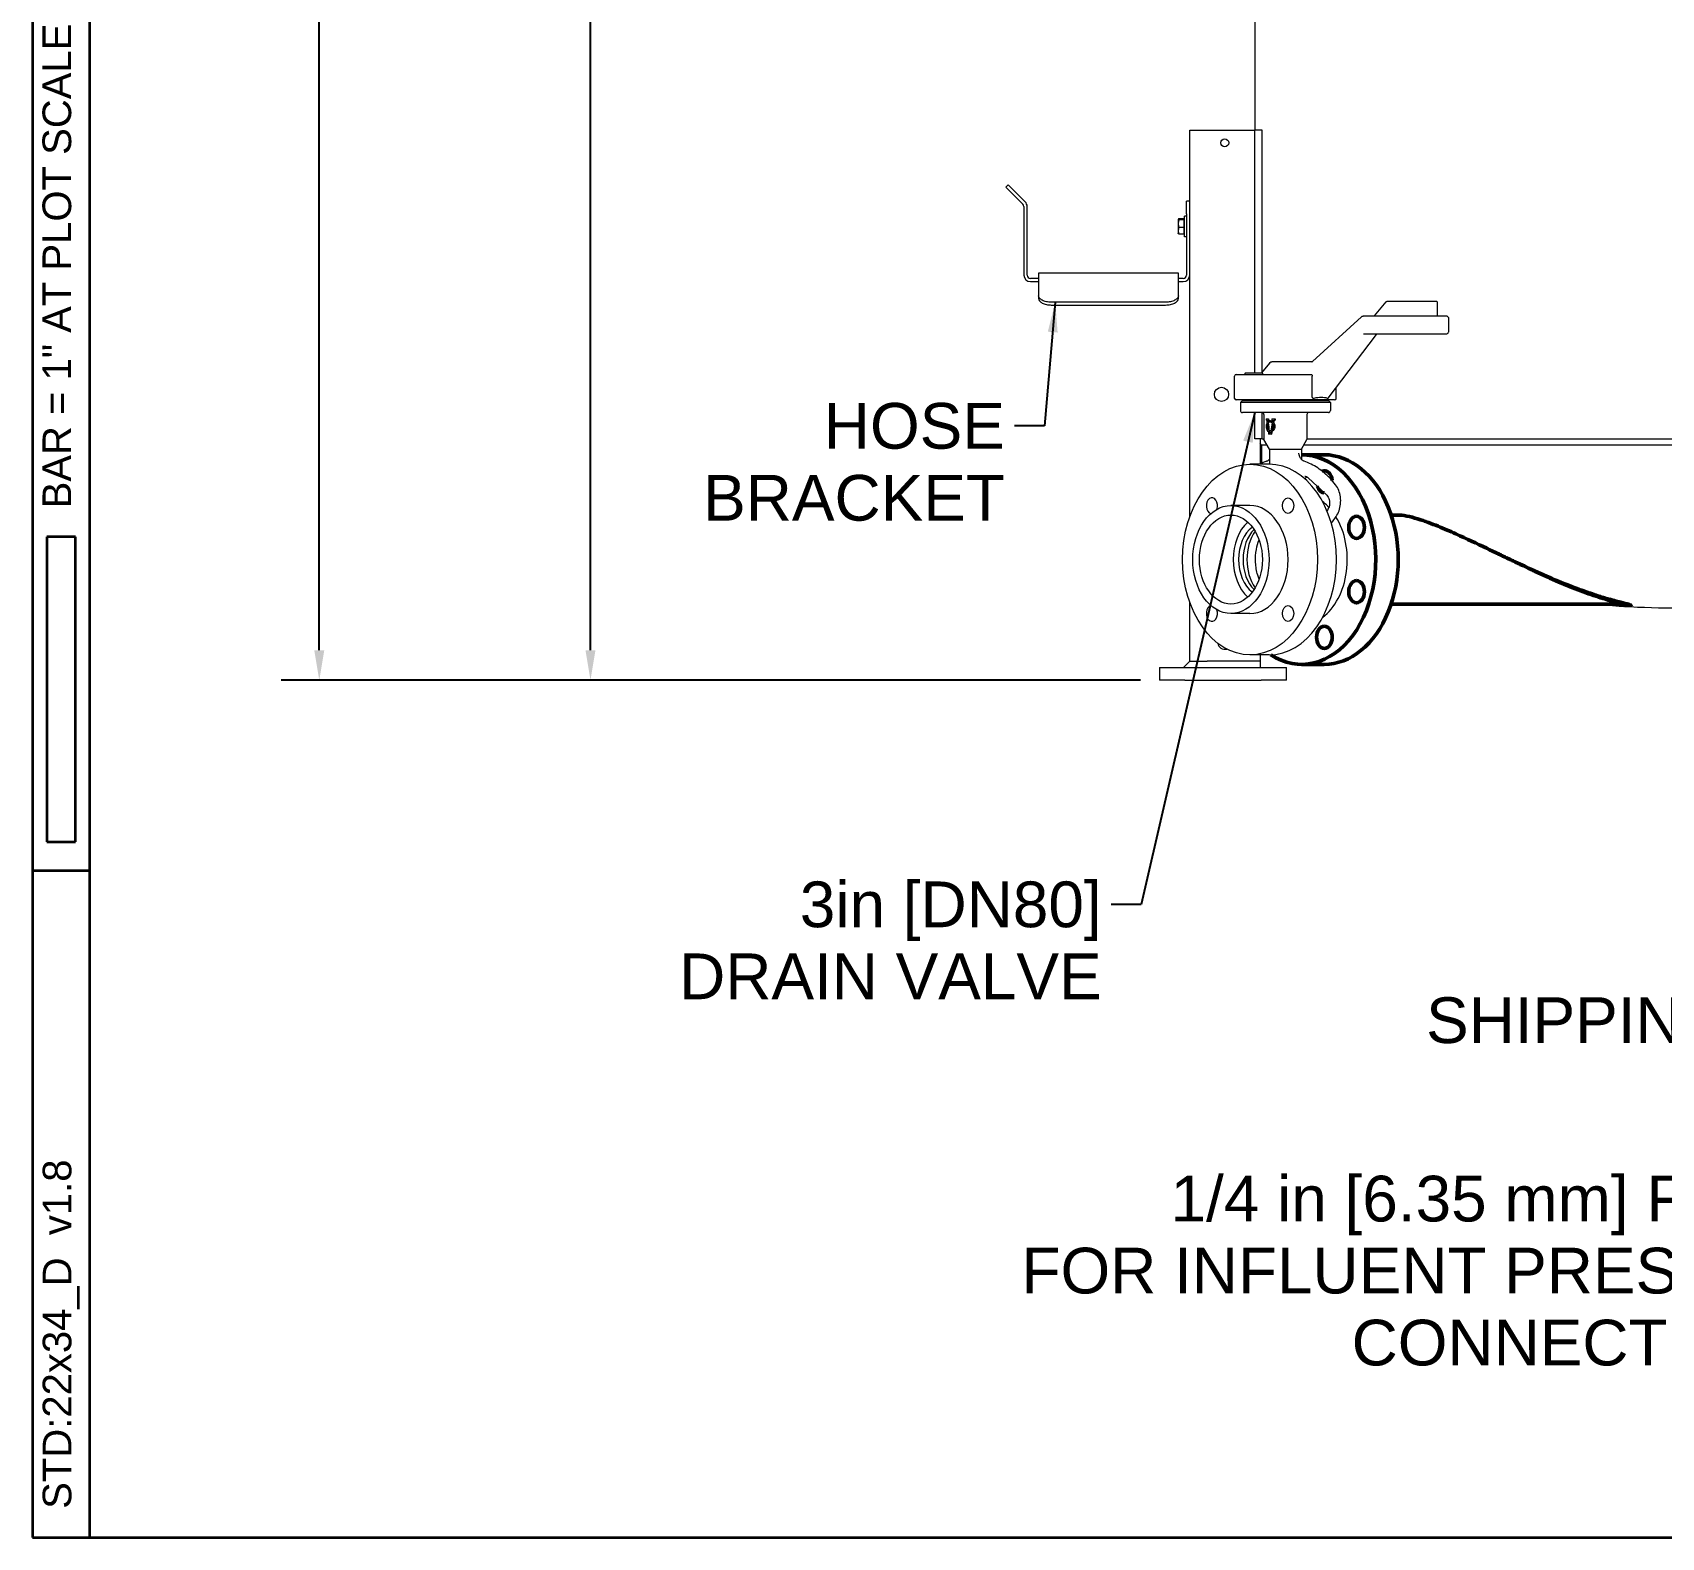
# Model space of a CAD drawing. Header units: inches. Extents: x 15 to 402, y 6 to 258.
# Drawn here: x 15 to 79.1, y 6 to 65.2 of the extents above; entities that cross this region are included whole.
import ezdxf

# ---------------------------------------------------------------- set-up
doc = ezdxf.new("R2010")
doc.units = ezdxf.units.IN
doc.header["$LTSCALE"] = 12
doc.header["$MEASUREMENT"] = 0
doc.layers.get('0').update_dxf_attribs({"lineweight": 25})
for name, color, linetype, lineweight in [('Border', 7, 'Continuous', 35), ('Dimension (ANSI)', 7, 'Continuous', 25), ('Symbol (ANSI)', 7, 'Continuous', 25), ('Visible (ANSI)', 7, 'Continuous', 50)]:
    doc.layers.add(name, color=color, linetype=linetype, lineweight=lineweight)
doc.styles.add('MEMCOR Medium', font='arial.ttf')
doc.styles.add('Standard A-B-C', font='arial.ttf')
doc.dimstyles.new('Default (ANSI)', dxfattribs={"dimscale": 12, "dimtxt": 0.15, "dimasz": 0.098425, "dimexe": 0.125, "dimexo": 0.0625, "dimgap": 0.031496, "dimtad": 0, "dimtih": 1, "dimtoh": 1, "dimdec": 4, "dimrnd": 1e-08, "dimzin": 3, "dimdsep": 46, "dimlunit": 5, "dimtxsty": 'MEMCOR Medium', "dimcen": 0.09, "dimdle": 0.393701, "dimclrd": 256, "dimclre": 256, "dimclrt": 256, "dimadec": 0, "dimazin": 1, "dimtfac": 0.8, "dimtofl": 0, "dimtmove": 0, "dimatfit": 3, "dimfxl": 1, "dimfrac": 1, "dimtolj": 1, "dimtzin": 4, "dimlwd": -1, "dimlwe": -1, "dimarcsym": 0})
doc.dimstyles.new('Default (ANSI)$7', dxfattribs={"dimscale": 12, "dimtxt": 0.15, "dimasz": 0.098425, "dimexe": 0.125, "dimexo": 0.0625, "dimgap": 0.031496, "dimtad": 0, "dimtih": 1, "dimtoh": 1, "dimdec": 4, "dimrnd": 1e-08, "dimzin": 3, "dimdsep": 46, "dimlunit": 5, "dimtxsty": 'MEMCOR Medium', "dimcen": 0.09, "dimdle": 0.393701, "dimclrd": 256, "dimclre": 256, "dimclrt": 256, "dimadec": 0, "dimazin": 1, "dimtfac": 0.8, "dimtofl": 0, "dimtmove": 0, "dimatfit": 3, "dimfxl": 1, "dimfrac": 1, "dimtolj": 1, "dimtzin": 4, "dimlwd": -1, "dimlwe": -1, "dimarcsym": 0})

# ---------------------------------------------------------------- blocks, each defined once
blk = doc.blocks.new('Borders 22x34_D')
at = {"layer": 'Border'}
for p, q in [((1.25, 21.5), (1.25, 0.5)), ((1.4375, 0.5), (1.4375, 21.3125)), ((1.3906, 3.7812), (1.2969, 3.7812)), ((1.2969, 3.7812), (1.2969, 2.7812)), ((1.3906, 2.7812), (1.3906, 3.7812)), ((1.2969, 2.7812), (1.3906, 2.7812)), ((1.25, 2.6875), (1.4375, 2.6875)), ((1.25, 0.5), (33.5, 0.5)), ((1.25, 0.5), (7.8115, 0.5))]:
    blk.add_line(p, q, dxfattribs=at)
at = {"layer": 'Border', "char_height": 0.094, "attachment_point": 4, "rotation": 90, "style": 'Standard A-B-C'}
for s, insert in [('\\fArial|b0|i0;{\\H0.0940;BAR = 1" AT PLOT SCALE    Doc Group:   Doc Type: }', (1.3437, 3.875)), ('\\fArial|b0|i0;{\\H0.0940;STD:22x34_D  v1.8}', (1.3437, 0.5937))]:
    blk.add_mtext(s, dxfattribs=dict(at, insert=insert))
blk = doc.blocks.new('*D21')
at = {"layer": 'Defpoints', "color": 0, "transparency": 16777216}
for p in [(60.633, 121.736), (36.956, 39.736), (59.354, 39.736)]:
    blk.add_point(p, dxfattribs=at)
at = {"layer": 'Dimension (ANSI)', "transparency": 16777216}
for p, q in [((59.883, 121.736), (35.456, 121.736)), ((36.956, 120.555), (36.956, 91.062)), ((36.956, 40.917), (36.956, 85.405)), ((58.604, 39.736), (35.456, 39.736))]:
    blk.add_line(p, q, dxfattribs=at)
for points in [[(36.76, 120.555), (37.153, 120.555), (36.956, 121.736)], [(36.76, 40.917), (37.153, 40.917), (36.956, 39.736)]]:
    blk.add_solid(points, dxfattribs=at)
at = {"layer": 'Dimension (ANSI)', "transparency": 16777216, "char_height": 1.8, "attachment_point": 5, "style": 'MEMCOR Medium'}
for s, insert in [('\\A1; 82 in', (36.956, 89.531)), ('\\A1;[2082.8 mm]', (36.956, 86.702))]:
    blk.add_mtext(s, dxfattribs=dict(at, insert=insert))
blk = doc.blocks.new('*D30')
at = {"layer": 'Defpoints', "color": 0, "transparency": 16777216}
for p in [(26.516, 130.491), (26.283, 39.736), (59.354, 39.736)]:
    blk.add_point(p, dxfattribs=at)
at = {"layer": 'Dimension (ANSI)', "transparency": 16777216}
for p, q in [((26.283, 129.31), (26.283, 103.476)), ((26.283, 40.917), (26.283, 96.715)), ((58.604, 39.736), (24.783, 39.736))]:
    blk.add_line(p, q, dxfattribs=at)
for points in [[(26.086, 129.31), (26.48, 129.31), (26.283, 130.491)], [(26.086, 40.917), (26.48, 40.917), (26.283, 39.736)]]:
    blk.add_solid(points, dxfattribs=at)
at = {"layer": 'Dimension (ANSI)', "transparency": 16777216, "char_height": 1.8, "attachment_point": 5, "style": 'MEMCOR Medium'}
for s, insert in [('\\A1; 90{\\H0.8x;\\S3#4;} in', (26.283, 101.944)), ('\\A1;[2305.2 mm]', (26.283, 98.564))]:
    blk.add_mtext(s, dxfattribs=dict(at, insert=insert))

msp = doc.modelspace()

# ---------------------------------------------------------------- linework, layer by layer
at = {"layer": 'Visible (ANSI)', "linetype": 'Continuous', "lineweight": 18}
for p, q in [((63.11688, 61.38586), (63.11688, 102.98586)), ((60.54131, 46.16336), (60.54131, 61.38586)), ((60.54131, 61.38586), (61.23131, 61.38586)), ((61.23131, 61.38586), (63.09766, 61.38586)), ((63.39119, 61.38586), (63.09766, 61.38586)), ((63.09766, 51.81971), (63.09766, 61.38586)), ((63.39119, 51.86664), (63.39119, 61.38586)), ((53.39697, 59.23249), (53.30505, 59.14057)), ((53.6586, 58.78701), (53.30505, 59.14057)), ((53.39697, 59.23249), (53.75052, 58.87894)), ((53.6586, 58.78701), (53.97431, 58.4713)), ((54.06624, 58.56322), (53.75052, 58.87894)), ((54.01239, 58.37938), (54.01239, 55.68289)), ((54.14239, 55.68289), (54.14239, 58.37938)), ((60.54131, 58.59586), (60.41131, 58.59586)), ((60.41131, 58.09586), (60.41131, 58.59586)), ((60.08831, 57.87686), (60.0895, 57.87893)), ((60.08831, 57.87686), (60.08831, 57.87481)), ((60.08831, 57.87481), (60.08831, 57.70597)), ((60.08831, 57.70597), (60.08831, 57.42703)), ((60.30631, 57.89439), (60.1134, 57.89439)), ((60.30631, 57.85523), (60.1134, 57.85523)), ((60.30631, 57.89439), (60.30631, 57.87481)), ((60.30631, 57.87686), (60.33131, 57.87686)), ((60.30631, 57.87481), (60.30631, 57.85523)), ((60.30631, 57.85523), (60.30631, 57.70597)), ((60.30631, 57.70597), (60.30631, 57.55671)), ((60.33131, 57.18986), (60.33131, 58.00186)), ((60.41131, 58.00186), (60.33131, 58.00186)), ((60.41131, 58.09586), (60.41131, 55.68289)), ((60.08831, 57.42703), (60.08831, 57.31486)), ((60.08831, 57.31486), (60.0895, 57.3128)), ((60.30631, 57.55671), (60.1134, 57.55671)), ((60.30631, 57.29734), (60.1134, 57.29734)), ((60.30631, 57.55671), (60.30631, 57.42703)), ((60.30631, 57.42703), (60.30631, 57.29734)), ((60.30631, 57.31486), (60.33131, 57.31486)), ((60.41131, 57.18986), (60.33131, 57.18986)), ((54.59331, 55.55289), (54.27239, 55.55289)), ((54.27239, 55.42289), (54.59331, 55.42289)), ((54.59331, 55.75269), (54.59331, 54.86581)), ((60.09331, 55.75269), (54.59331, 55.75269)), ((60.09331, 54.86581), (60.09331, 55.75269)), ((60.28131, 55.55289), (60.09331, 55.55289)), ((60.09331, 55.42289), (60.28131, 55.42289)), ((54.59331, 54.86581), (54.59331, 54.75566)), ((59.59331, 54.61308), (55.09331, 54.61308)), ((55.09331, 54.50318), (59.59331, 54.50318)), ((60.09331, 54.75566), (60.09331, 54.86581)), ((68.25787, 54.6258), (67.79524, 54.07682)), ((69.87645, 54.64471), (68.29755, 54.64471)), ((70.24414, 54.64471), (69.87645, 54.64471)), ((70.29828, 54.08971), (70.29828, 54.58471)), ((65.37662, 52.2836), (67.3039, 54.04362)), ((70.08328, 54.06971), (67.36929, 54.06971)), ((70.63482, 54.06971), (70.08328, 54.06971)), ((70.74078, 53.49471), (70.74078, 53.94471)), ((65.98622, 50.83488), (67.88819, 53.34374)), ((67.37806, 53.36971), (70.08328, 53.36971)), ((70.08328, 53.36971), (70.63482, 53.36971)), ((63.68728, 52.23077), (63.35302, 51.81971)), ((63.70303, 52.24585), (63.7115, 52.25183)), ((65.34612, 52.26971), (63.7667, 52.26971)), ((62.30577, 50.82971), (62.30577, 51.70971)), ((62.36577, 51.76971), (62.36582, 51.76971)), ((62.36582, 51.76971), (65.32062, 51.76971)), ((62.71472, 51.80971), (62.71472, 51.77971)), ((62.83024, 51.81971), (62.72472, 51.81971)), ((62.84617, 51.81971), (62.83024, 51.81971)), ((63.2861, 51.81971), (62.84617, 51.81971)), ((63.29846, 51.81971), (63.2861, 51.81971)), ((63.40472, 51.81971), (63.29846, 51.81971)), ((63.41472, 51.77971), (63.41472, 51.80971)), ((65.3642, 50.8972), (65.3642, 51.70971)), ((62.36582, 50.76971), (62.36577, 50.76971)), ((66.24445, 50.76971), (62.36582, 50.76971)), ((62.61169, 50.74571), (62.53295, 50.66697)), ((66.07595, 50.66697), (62.53295, 50.66697)), ((62.53295, 50.66697), (62.53295, 50.35201)), ((62.61169, 50.74571), (65.99721, 50.74571)), ((63.09766, 50.74571), (63.09766, 50.76971)), ((63.39119, 50.74571), (63.39119, 50.76971)), ((64.04445, 50.74571), (64.04445, 50.76971)), ((64.25822, 50.74571), (64.25822, 50.76971)), ((64.35067, 50.74571), (64.35067, 50.76971)), ((64.56445, 50.74571), (64.56445, 50.76971)), ((65.99721, 50.74571), (66.07595, 50.66697)), ((66.07595, 50.66697), (66.07595, 50.35201)), ((66.30445, 50.82971), (66.30445, 51.25465)), ((65.99721, 50.27327), (62.61169, 50.27327)), ((63.09766, 49.23586), (63.09766, 50.27327)), ((63.39119, 49.23586), (63.39119, 50.27235)), ((63.45799, 50.19452), (63.45799, 49.21555)), ((63.54689, 50.02287), (63.6224, 50.02287)), ((63.54689, 50.02287), (63.54689, 49.97523)), ((63.6224, 49.97523), (63.6224, 50.02287)), ((63.6224, 50.02287), (63.6367, 50.02287)), ((63.6367, 50.02287), (63.6367, 49.97523)), ((63.76994, 50.02287), (63.76994, 49.97523)), ((63.76994, 50.02287), (63.88374, 50.02287)), ((63.88374, 49.97523), (63.88374, 50.02287)), ((63.88374, 50.02287), (63.89852, 50.02287)), ((63.89852, 50.02287), (63.89852, 49.97523)), ((65.1509, 50.19452), (65.1509, 49.21555)), ((63.56909, 49.97523), (63.54689, 49.97523)), ((63.6224, 49.97523), (63.59665, 49.97523)), ((63.61221, 49.85951), (63.62655, 49.85951)), ((63.6224, 49.97523), (63.6367, 49.97523)), ((63.74418, 49.42248), (63.6434, 49.42248)), ((63.67007, 49.55507), (63.65584, 49.55507)), ((63.66871, 49.47012), (63.71561, 49.47012)), ((63.69171, 49.95358), (63.70591, 49.95358)), ((63.69171, 49.50004), (63.70591, 49.50004)), ((63.74418, 49.42248), (63.75842, 49.42248)), ((63.7755, 49.5201), (63.76122, 49.5201)), ((63.80454, 49.97523), (63.76994, 49.97523)), ((63.8263, 49.87353), (63.8408, 49.87353)), ((63.88374, 49.97523), (63.84604, 49.97523)), ((63.88374, 49.97523), (63.89852, 49.97523)), ((63.39119, 49.23586), (63.09766, 49.23586)), ((63.30737, 49.23586), (63.30737, 48.24757)), ((63.3672, 48.99086), (63.30737, 49.05069)), ((63.3672, 48.99086), (63.3672, 48.27544)), ((63.58467, 48.99086), (63.3672, 48.99086)), ((63.39119, 49.23586), (63.45799, 49.23586)), ((63.67452, 48.83522), (63.46063, 49.2057)), ((63.67452, 48.83522), (64.93437, 48.83522)), ((63.67452, 48.83522), (63.67452, 48.23583)), ((64.93437, 48.83522), (65.14827, 49.2057)), ((64.93437, 48.83522), (64.93437, 48.43079)), ((85.39054, 48.99086), (65.02423, 48.99086)), ((65.1509, 49.23586), (85.13543, 49.23586)), ((63.66416, 48.23586), (62.91286, 48.23586)), ((65.20752, 47.70241), (65.93285, 47.01701)), ((62.91286, 46.61086), (62.16156, 46.61086)), ((66.00602, 46.51606), (65.94869, 46.38963)), ((66.15568, 45.97489), (66.30256, 46.1826)), ((60.54131, 40.48586), (60.54131, 42.80837)), ((62.91286, 42.36086), (62.16156, 42.36086)), ((60.54131, 40.48586), (60.29131, 40.23586)), ((60.54131, 40.48586), (61.23131, 40.48586)), ((63.30737, 40.48586), (61.23131, 40.48586)), ((63.66416, 40.73586), (62.91286, 40.73586)), ((63.30737, 40.73586), (63.30737, 40.48586)), ((63.30737, 40.48586), (63.30737, 40.23586)), ((59.35381, 40.23586), (60.35381, 40.23586)), ((59.35381, 40.23586), (59.35381, 39.73586)), ((60.35381, 40.23586), (63.35381, 40.23586)), ((63.35381, 40.23586), (64.35381, 40.23586)), ((64.35381, 39.73586), (64.35381, 40.23586)), ((60.35381, 39.73586), (59.35381, 39.73586)), ((60.35381, 39.73586), (63.35381, 39.73586)), ((64.35381, 39.73586), (63.35381, 39.73586))]:
    msp.add_line(p, q, dxfattribs=at)
at = {"layer": 'Visible (ANSI)'}
for p, q in [((64.94473, 48.61086), (65.82861, 48.61086)), ((68.76167, 46.23586), (68.46993, 46.23586)), ((68.46993, 42.73586), (77.40129, 42.73586)), ((64.94473, 40.36086), (65.82861, 40.36086))]:
    msp.add_line(p, q, dxfattribs=at)
at = {"layer": 'Visible (ANSI)', "linetype": 'Continuous', "lineweight": 18}
for centre, radius in [((61.91837, 60.88586), 0.155), ((61.79131, 50.98586), 0.28)]:
    msp.add_circle(centre, radius, dxfattribs=at)
for centre, radius, start, end in [((53.88239, 58.37938), 0.13, 0, 45), ((53.88239, 58.37938), 0.26, 0, 45), ((54.27239, 55.68289), 0.26, 180, 270), ((54.27239, 55.68289), 0.13, 180, 270), ((60.28131, 55.68289), 0.26, 270, 0), ((60.28131, 55.68289), 0.13, 270, 0), ((67.77995, 54.08971), 0.02, 270, 319.8792598), ((70.31828, 54.08971), 0.02, 180, 270), ((62.36577, 51.70971), 0.06, 90, 180), ((62.70472, 51.77971), 0.01, 270, 0), ((62.72472, 51.80971), 0.01, 90, 180), ((63.40472, 51.80971), 0.01, 0, 90), ((63.42472, 51.77971), 0.01, 180, 270), ((62.36577, 50.82971), 0.06, 180, 270), ((66.24445, 50.82971), 0.06, 270, 0), ((62.61169, 50.35201), 0.07874, 180, 270), ((63.37925, 50.19452), 0.07874, 0, 90), ((65.22964, 50.19452), 0.07874, 90, 180), ((65.99721, 50.35201), 0.07874, 270, 0), ((63.47767, 49.21555), 0.01969, 180, 210), ((65.13122, 49.21555), 0.01969, 330, 0), ((79.6172, 75.39586), 32.81, 264.5191774, 280.134698), ((61.91837, 41.23186), 0.28, 187.4426581, 287.2244401)]:
    msp.add_arc(centre, radius, start, end, dxfattribs=at)
for centre, major_axis, ratio, start_param, end_param in [((64.30445, 48.99751), (1.8732, 1.69766), 0.41279865, 0.23824888, 0.61655897), ((64.30445, 49.10627), (0.62808, -3.84388), 0.15530946, 4.45905756, 4.48612787), ((64.30445, 49.10627), (0.62808, -3.84388), 0.15530946, 4.50278647, 4.56272272), ((64.30445, 49.32296), (0.62808, -3.84388), 0.15530946, 4.5165562, 4.53352191), ((64.30445, 49.32296), (-0.61353, 3.75482), 0.15530946, 1.37087898, 1.38467339), ((64.30445, 49.32296), (0.62808, -3.84388), 0.15530946, 4.54702024, 4.6266156), ((64.30445, 49.32296), (-0.61353, 3.75482), 0.15530946, 1.40208407, 1.48358836), ((64.30445, 49.10627), (0.62808, -3.84388), 0.15530946, 4.57918417, 4.60468896), ((64.30445, 49.32296), (0.62808, -3.84388), 0.15530946, 4.63998814, 4.64873716), ((64.30445, 49.32296), (-0.61353, 3.75482), 0.15530946, 1.49804357, 1.506236), ((64.30445, 49.32296), (0.62808, 3.84388), 0.15530946, 1.5491389, 1.55788791), ((64.30445, 49.32296), (0.62808, 3.84388), 0.15530946, 1.456171, 1.53576636), ((64.30445, 49.10627), (0.62808, 3.84388), 0.15530946, 1.48833493, 1.51383971), ((64.30445, 49.10627), (-0.61353, -3.75482), 0.15530946, 4.62735936, 4.65347488), ((64.30445, 49.10627), (0.62808, 3.84388), 0.15530946, 1.41193723, 1.47187348), ((64.30445, 49.10627), (-0.61353, -3.75482), 0.15530946, 4.55619111, 4.60523796), ((64.30445, 49.32296), (0.62808, 3.84388), 0.15530946, 1.42570696, 1.44267267), ((64.30445, 49.10627), (0.62808, 3.84388), 0.15530946, 1.36820832, 1.39527863), ((64.30445, 49.10627), (-0.61353, -3.75482), 0.15530946, 4.50429436, 4.53203845), ((63.66416, 44.48586), (0, -3.75), 0.70710678, 0, 3.14159265), ((61.41286, 46.60718), (0, -0.3125), 0.70710678, 1.08628658, 6.12280578), ((62.91286, 44.48586), (0, -2.125), 0.70710678, 0, 3.14159265), ((64.91689, 44.48586), (0, -2.57874), 0.70710678, 2.52558064, 2.65484598), ((64.91689, 44.48586), (0, -2.57874), 0.70710678, 0.48674667, 2.28404785), ((63.48738, 44.48586), (0, 1.75), 0.70710678, 0.56535343, 2.57623922), ((63.48738, 44.48586), (0, 1.45), 0.70710678, 0.48929078, 2.65230188), ((63.66416, 44.48586), (0, -1.45), 0.70710678, 3.75661612, 5.66816184), ((63.90357, 44.48586), (0, 1.5748), 0.70710678, 0.78541273, 2.35617992), ((61.41286, 42.36454), (0, -0.3125), 0.70710678, 3.30197219, 8.33849138)]:
    msp.add_ellipse(centre, major_axis=major_axis, ratio=ratio, start_param=start_param, end_param=end_param, dxfattribs=at)
for centre, major_axis in [((62.91286, 44.48586), (0, 3.75)), ((64.41286, 46.60718), (0, 0.3125)), ((62.16156, 44.48586), (0, 2.125)), ((62.16156, 44.48586), (0, -1.75)), ((64.41286, 42.36454), (0, -0.3125))]:
    msp.add_ellipse(centre, major_axis=major_axis, ratio=0.70710678, dxfattribs=at)
at = {"layer": 'Visible (ANSI)'}
for centre, major_axis, start_param, end_param in [((64.94473, 44.48586), (0, 4.125), 2.71126248, 6.28673848), ((65.82861, 44.48586), (0, 4.125), 3.14159265, 6.28318531), ((65.84041, 47.5439), (0, 0.4375), 4.82124987, 6.56646722), ((65.84041, 47.5439), (0, -0.4375), 5.11213772, 6.27613565)]:
    msp.add_ellipse(centre, major_axis=major_axis, ratio=0.70710678, start_param=start_param, end_param=end_param, dxfattribs=at)
for centre in [(67.10709, 45.75255), (67.10709, 43.21918), (65.84041, 41.42782)]:
    msp.add_ellipse(centre, major_axis=(0, 0.4375), ratio=0.70710678, dxfattribs=at)
at = {"layer": 'Visible (ANSI)', "linetype": 'Continuous', "lineweight": 18}
for points, weights in [([(60.1134, 57.89439), (60.08831, 57.8839), (60.08831, 57.87481)], [1, 1.0379548493, 1]), ([(60.08831, 57.87481), (60.08831, 57.86572), (60.1134, 57.85523)], [1, 1.0379548493, 1]), ([(60.1134, 57.85523), (60.08831, 57.77524), (60.08831, 57.70597)], [1, 1.0379548493, 1]), ([(60.08831, 57.70597), (60.08831, 57.6367), (60.1134, 57.55671)], [1, 1.0379548493, 1]), ([(60.1134, 57.55671), (60.08831, 57.48721), (60.08831, 57.42703)], [1, 1.0379548493, 1]), ([(60.08831, 57.42703), (60.08831, 57.36684), (60.1134, 57.29734)], [1, 1.0379548493, 1]), ([(60.1134, 57.29734), (60.09366, 57.30559), (60.0895, 57.3128)], [1, 1.02962218644, 1.01300659585]), ([(66.01533, 46.5383), (65.99402, 46.5636), (65.97193, 46.58901)], [1.0008235683, 1.00051575515, 1.00001729957])]:
    msp.add_rational_spline(points, weights, degree=2, dxfattribs=at)
for points, knots in [([(55.09331, 54.61308), (55.03053, 54.61308), (54.96356, 54.61981), (54.84037, 54.64685), (54.78415, 54.66711), (54.69532, 54.71306), (54.65683, 54.74181), (54.60583, 54.80326), (54.59331, 54.83593), (54.59331, 54.86581)], [3.83284768, 3.83284768, 3.83284768, 3.83284768, 4.3112545, 4.3112545, 4.78966133, 4.78966133, 5.26851574, 5.26851574, 5.74737015, 5.74737015, 5.74737015, 5.74737015]), ([(54.59331, 54.75566), (54.59331, 54.72584), (54.60582, 54.69323), (54.65683, 54.63186), (54.69532, 54.60313), (54.78415, 54.5572), (54.84037, 54.53694), (54.96356, 54.50991), (55.03053, 54.50318), (55.09331, 54.50318)], [1.91849933, 1.91849933, 1.91849933, 1.91849933, 2.39737053, 2.39737053, 2.87624174, 2.87624174, 3.35464909, 3.35464909, 3.83305645, 3.83305645, 3.83305645, 3.83305645]), ([(60.09331, 54.86581), (60.09331, 54.83593), (60.08079, 54.80326), (60.02979, 54.74181), (59.99129, 54.71306), (59.90247, 54.66711), (59.84625, 54.64685), (59.72306, 54.61981), (59.65609, 54.61308), (59.59331, 54.61308)], [1.91832521, 1.91832521, 1.91832521, 1.91832521, 2.39717963, 2.39717963, 2.87603404, 2.87603404, 3.35444086, 3.35444086, 3.83284768, 3.83284768, 3.83284768, 3.83284768]), ([(59.59331, 54.50318), (59.65609, 54.50318), (59.72306, 54.50991), (59.84625, 54.53694), (59.90247, 54.5572), (59.9913, 54.60313), (60.02979, 54.63186), (60.08079, 54.69323), (60.09331, 54.72584), (60.09331, 54.75566)], [3.83305645, 3.83305645, 3.83305645, 3.83305645, 4.3114638, 4.3114638, 4.78987116, 4.78987116, 5.26874236, 5.26874236, 5.74761357, 5.74761357, 5.74761357, 5.74761357]), ([(68.25787, 54.6258), (68.25957, 54.62783), (68.26147, 54.62979), (68.26566, 54.63349), (68.26797, 54.63524), (68.27299, 54.63841), (68.27572, 54.63982), (68.28152, 54.64218), (68.28459, 54.64311), (68.29097, 54.64438), (68.29425, 54.64471), (68.29755, 54.64471)], [4.01425728, 4.01425728, 4.01425728, 4.01425728, 4.15388362, 4.15388362, 4.29350996, 4.29350996, 4.4331363, 4.4331363, 4.57276264, 4.57276264, 4.71238898, 4.71238898, 4.71238898, 4.71238898]), ([(70.29828, 54.58471), (70.29828, 54.58976), (70.29773, 54.59482), (70.29542, 54.60487), (70.29367, 54.60986), (70.28866, 54.61962), (70.28539, 54.6244), (70.27691, 54.63311), (70.27169, 54.63705), (70.2604, 54.64232), (70.25467, 54.64395), (70.24721, 54.64464), (70.24568, 54.64471), (70.24414, 54.64471)], [6.28318531, 6.28318531, 6.28318531, 6.28318531, 6.59734457, 6.59734457, 6.91150384, 6.91150384, 7.2256631, 7.2256631, 7.53537109, 7.53537109, 7.78888715, 7.78888715, 7.85398163, 7.85398163, 7.85398163, 7.85398163]), ([(67.3039, 54.04362), (67.30723, 54.04665), (67.31079, 54.04953), (67.31839, 54.05483), (67.32242, 54.05727), (67.33093, 54.06157), (67.3354, 54.06345), (67.34467, 54.06651), (67.34948, 54.0677), (67.35929, 54.0693), (67.36429, 54.06971), (67.36929, 54.06971)], [4.139014382, 4.139014382, 4.139014382, 4.139014382, 4.253689302, 4.253689302, 4.368364222, 4.368364222, 4.483039141, 4.483039141, 4.597714061, 4.597714061, 4.71238898, 4.71238898, 4.71238898, 4.71238898]), ([(70.74078, 53.94471), (70.74078, 53.95596), (70.73954, 53.96721), (70.73448, 53.98925), (70.73066, 54.00005), (70.72009, 54.02061), (70.71333, 54.03041), (70.69633, 54.04787), (70.68602, 54.05555), (70.6641, 54.06563), (70.65298, 54.06862), (70.63933, 54.06962), (70.63708, 54.06971), (70.63482, 54.06971)], [6.28318531, 6.28318531, 6.28318531, 6.28318531, 6.59734457, 6.59734457, 6.91150384, 6.91150384, 7.2256631, 7.2256631, 7.53982237, 7.53982237, 7.80221583, 7.80221583, 7.85398163, 7.85398163, 7.85398163, 7.85398163]), ([(67.88819, 53.34374), (67.89123, 53.34775), (67.89434, 53.35125), (67.90052, 53.35723), (67.90358, 53.35972), (67.90947, 53.36375), (67.9123, 53.3653), (67.91766, 53.36764), (67.92018, 53.36844), (67.925, 53.36947), (67.9273, 53.36971), (67.9296, 53.36971)], [3.96177956, 3.96177956, 3.96177956, 3.96177956, 4.111901444, 4.111901444, 4.262023328, 4.262023328, 4.412145212, 4.412145212, 4.562267096, 4.562267096, 4.71238898, 4.71238898, 4.71238898, 4.71238898]), ([(70.63482, 53.36971), (70.64528, 53.36971), (70.65571, 53.37153), (70.67552, 53.37838), (70.6848, 53.38354), (70.70217, 53.39674), (70.70991, 53.40507), (70.72308, 53.42366), (70.72831, 53.43404), (70.73606, 53.45548), (70.73857, 53.46656), (70.74047, 53.48339), (70.74078, 53.48905), (70.74078, 53.49471)], [4.71238898, 4.71238898, 4.71238898, 4.71238898, 4.95222335, 4.95222335, 5.20546409, 5.20546409, 5.49680677, 5.49680677, 5.81096604, 5.81096604, 6.12512531, 6.12512531, 6.28318531, 6.28318531, 6.28318531, 6.28318531]), ([(63.68728, 52.23077), (63.68815, 52.23183), (63.68904, 52.23288), (63.69087, 52.23496), (63.69182, 52.23598), (63.69379, 52.23801), (63.69481, 52.23902), (63.69695, 52.241), (63.69807, 52.24198), (63.70044, 52.24393), (63.70169, 52.24489), (63.70303, 52.24585)], [-1.382970895, -1.382970895, -1.382970895, -1.382970895, -1.298864028, -1.298864028, -1.214757161, -1.214757161, -1.130650294, -1.130650294, -1.046543427, -1.046543427, -0.96243656, -0.96243656, -0.96243656, -0.96243656]), ([(63.7115, 52.25183), (63.71456, 52.25399), (63.71777, 52.25601), (63.72448, 52.2597), (63.72798, 52.26138), (63.73523, 52.26431), (63.73899, 52.26556), (63.74668, 52.26761), (63.75062, 52.26839), (63.75861, 52.26944), (63.76265, 52.26971), (63.7667, 52.26971)], [4.248741371, 4.248741371, 4.248741371, 4.248741371, 4.341470893, 4.341470893, 4.434200415, 4.434200415, 4.526929937, 4.526929937, 4.619659459, 4.619659459, 4.71238898, 4.71238898, 4.71238898, 4.71238898]), ([(65.34612, 52.26971), (65.34788, 52.26971), (65.34963, 52.26985), (65.35325, 52.27043), (65.35511, 52.27088), (65.35899, 52.27217), (65.36101, 52.273), (65.36523, 52.27514), (65.36743, 52.27644), (65.37195, 52.2796), (65.37427, 52.28145), (65.37662, 52.2836)], [4.71238898, 4.71238898, 4.71238898, 4.71238898, 4.8270639, 4.8270639, 4.94173882, 4.94173882, 5.056413739, 5.056413739, 5.171088659, 5.171088659, 5.285763578, 5.285763578, 5.285763578, 5.285763578]), ([(65.32062, 51.76971), (65.32605, 51.76971), (65.33244, 51.76794), (65.34242, 51.76219), (65.34779, 51.75722), (65.35535, 51.74669), (65.35891, 51.73931), (65.36296, 51.72568), (65.3642, 51.71705), (65.3642, 51.70971)], [0.686716197, 0.686716197, 0.686716197, 0.686716197, 0.745211332, 0.745211332, 0.802858515, 0.802858515, 0.859556824, 0.859556824, 0.915504742, 0.915504742, 0.915504742, 0.915504742]), ([(65.3947, 50.82971), (65.38966, 50.83217), (65.38507, 50.83602), (65.37548, 50.84746), (65.37104, 50.85664), (65.3654, 50.87655), (65.3642, 50.88729), (65.3642, 50.8972)], [0.352418843, 0.352418843, 0.352418843, 0.352418843, 0.399897167, 0.399897167, 0.475370789, 0.475370789, 0.55084441, 0.55084441, 0.55084441, 0.55084441]), ([(65.4157, 50.82712), (65.4148, 50.82691), (65.41389, 50.82674), (65.40853, 50.82599), (65.40423, 50.82633), (65.39819, 50.82815), (65.39642, 50.82886), (65.3947, 50.82971)], [-1.296172627, -1.296172627, -1.296172627, -1.296172627, -1.2877870013, -1.2877870013, -1.2470934725, -1.2470934725, -1.229559107, -1.229559107, -1.229559107, -1.229559107]), ([(65.98115, 50.82971), (65.97875, 50.82789), (65.97617, 50.82675), (65.97137, 50.82614), (65.96928, 50.82641), (65.96724, 50.82712)], [-1.8611645692, -1.8611645692, -1.8611645692, -1.8611645692, -1.8248235639, -1.8248235639, -1.7951813573, -1.7951813573, -1.7951813573, -1.7951813573]), ([(63.58177, 49.87353), (63.57345, 49.85611), (63.56662, 49.83569), (63.55563, 49.78586), (63.55271, 49.75543), (63.55271, 49.69819), (63.55563, 49.66776), (63.56794, 49.61193), (63.5774, 49.58652), (63.59955, 49.54792), (63.61328, 49.53159), (63.62933, 49.5201)], [1.3552505, 1.3552505, 1.3552505, 1.3552505, 1.52647165, 1.52647165, 1.74456007, 1.74456007, 1.9626485, 1.9626485, 2.18073692, 2.18073692, 2.38229148, 2.38229148, 2.38229148, 2.38229148]), ([(63.62048, 49.58297), (63.61613, 49.58822), (63.61215, 49.5939), (63.59898, 49.61577), (63.591, 49.63591), (63.58056, 49.68012), (63.57806, 49.7042), (63.57806, 49.74942), (63.58056, 49.7735), (63.58699, 49.80073), (63.58835, 49.80577), (63.58983, 49.81066)], [0.969271053, 0.969271053, 0.969271053, 0.969271053, 1.033831922, 1.033831922, 1.206144675, 1.206144675, 1.378457429, 1.378457429, 1.550770182, 1.550770182, 1.590771003, 1.590771003, 1.590771003, 1.590771003]), ([(63.59534, 49.7686), (63.59349, 49.75464), (63.59258, 49.74046), (63.59258, 49.70419), (63.59506, 49.68012), (63.60423, 49.64107), (63.60982, 49.62529), (63.61651, 49.61168)], [1.274648648, 1.274648648, 1.274648648, 1.274648648, 1.378668697, 1.378668697, 1.55100842, 1.55100842, 1.683069087, 1.683069087, 1.683069087, 1.683069087]), ([(63.7926, 49.91085), (63.78122, 49.92089), (63.7689, 49.92952), (63.73457, 49.94783), (63.71195, 49.95358), (63.67148, 49.95358), (63.65106, 49.94783), (63.62302, 49.92952), (63.61357, 49.92089), (63.60523, 49.91085)], [0.527769059, 0.527769059, 0.527769059, 0.527769059, 0.654228442, 0.654228442, 0.872280037, 0.872280037, 1.090331632, 1.090331632, 1.216791015, 1.216791015, 1.216791015, 1.216791015]), ([(63.61221, 49.85951), (63.6212, 49.873), (63.63238, 49.88459), (63.65939, 49.9018), (63.67572, 49.90634), (63.7077, 49.90634), (63.72541, 49.9018), (63.7571, 49.88459), (63.77126, 49.873), (63.78321, 49.85951)], [1.744203126, 1.744203126, 1.744203126, 1.744203126, 1.895384539, 1.895384539, 2.067686143, 2.067686143, 2.239987747, 2.239987747, 2.39116916, 2.39116916, 2.39116916, 2.39116916]), ([(63.69886, 49.90604), (63.68517, 49.90491), (63.67149, 49.90046), (63.64665, 49.88458), (63.63551, 49.873), (63.62655, 49.85951)], [0.71462197, 0.71462197, 0.71462197, 0.71462197, 0.861661799, 0.861661799, 1.012863557, 1.012863557, 1.012863557, 1.012863557]), ([(63.72982, 49.55507), (63.71687, 49.54981), (63.7038, 49.54728), (63.67963, 49.54728), (63.66732, 49.54981), (63.65584, 49.55507)], [0.558991323, 0.558991323, 0.558991323, 0.558991323, 0.689228714, 0.689228714, 0.819466106, 0.819466106, 0.819466106, 0.819466106]), ([(63.66358, 49.50373), (63.6728, 49.50123), (63.68229, 49.50004), (63.70114, 49.50004), (63.71107, 49.50123), (63.7212, 49.50373)], [2.515290305, 2.515290305, 2.515290305, 2.515290305, 2.61684011, 2.61684011, 2.718389916, 2.718389916, 2.718389916, 2.718389916]), ([(63.70591, 49.95358), (63.72615, 49.95358), (63.7488, 49.94783), (63.77872, 49.93191), (63.78674, 49.92678), (63.79447, 49.921)], [2.61749611, 2.61749611, 2.61749611, 2.61749611, 2.835600491, 2.835600491, 2.917104344, 2.917104344, 2.917104344, 2.917104344]), ([(63.76122, 49.5201), (63.78116, 49.53159), (63.8001, 49.54792), (63.83254, 49.58652), (63.84773, 49.61193), (63.86821, 49.66776), (63.87342, 49.69819), (63.87342, 49.72681), (63.87342, 49.75543), (63.86821, 49.78586), (63.84993, 49.83569), (63.83888, 49.85611), (63.8263, 49.87353)], [-0.63773141, -0.63773141, -0.63773141, -0.63773141, -0.43617685, -0.43617685, -0.21808842, -0.21808842, 0, 0, 0, 0.21808842, 0.21808842, 0.38930957, 0.38930957, 0.38930957, 0.38930957]), ([(63.81433, 49.81066), (63.8165, 49.80577), (63.81849, 49.80073), (63.82804, 49.7735), (63.83195, 49.74942), (63.83195, 49.72681), (63.83195, 49.7042), (63.82804, 49.68012), (63.81254, 49.63591), (63.801, 49.61577), (63.78325, 49.5939), (63.77799, 49.58822), (63.7724, 49.58297)], [-0.212313574, -0.212313574, -0.212313574, -0.212313574, -0.172312753, -0.172312753, 0, 0, 0, 0.172312753, 0.172312753, 0.344625507, 0.344625507, 0.409186376, 0.409186376, 0.409186376, 0.409186376]), ([(63.8408, 49.87353), (63.85343, 49.85611), (63.86453, 49.8357), (63.8829, 49.78587), (63.88814, 49.75544), (63.88814, 49.72681), (63.88814, 49.69818), (63.8829, 49.66775), (63.86232, 49.61192), (63.84705, 49.58651), (63.8145, 49.54792), (63.79549, 49.53159), (63.7755, 49.5201)], [-0.38940291, -0.38940291, -0.38940291, -0.38940291, -0.21814497, -0.21814497, 0, 0, 0, 0.21814497, 0.21814497, 0.43628994, 0.43628994, 0.63791655, 0.63791655, 0.63791655, 0.63791655]), ([(63.56366, 48.35261), (63.47203, 48.32162), (63.38154, 48.28414), (63.28958, 48.23888), (63.28654, 48.23737), (63.28351, 48.23586)], [4.947210861, 4.947210861, 4.947210861, 4.947210861, 5.047306613, 5.047306613, 5.050728623, 5.050728623, 5.050728623, 5.050728623]), ([(63.56366, 48.35261), (63.57378, 48.35604), (63.58379, 48.3603), (63.6035, 48.37047), (63.61319, 48.37639), (63.63211, 48.38981), (63.64134, 48.39732), (63.65864, 48.41334), (63.66674, 48.42175), (63.67452, 48.43079)], [0, 0, 0, 0, 0.122777285, 0.122777285, 0.24555457, 0.24555457, 0.368331855, 0.368331855, 0.483325166, 0.483325166, 0.483325166, 0.483325166]), ([(65.04524, 48.35261), (65.03512, 48.35604), (65.0251, 48.3603), (65.00539, 48.37047), (64.9957, 48.37639), (64.97678, 48.38981), (64.96755, 48.39732), (64.94969, 48.41386), (64.94106, 48.42289), (64.92452, 48.44237), (64.91662, 48.45281), (64.90168, 48.47497), (64.89464, 48.4867), (64.88153, 48.51127), (64.87545, 48.52412), (64.86438, 48.55076), (64.85938, 48.56456), (64.85053, 48.59293), (64.84668, 48.60749), (64.84021, 48.63718), (64.83759, 48.65231), (64.8356, 48.66761)], [0, 0, 0, 0, 0.12277729, 0.12277729, 0.24555457, 0.24555457, 0.36833186, 0.36833186, 0.49110914, 0.49110914, 0.61388643, 0.61388643, 0.73666371, 0.73666371, 0.859441, 0.859441, 0.98221828, 0.98221828, 1.10499557, 1.10499557, 1.22777285, 1.22777285, 1.22777285, 1.22777285]), ([(66.28027, 47.43239), (66.21064, 47.52145), (66.13784, 47.6056), (65.98661, 47.76326), (65.90817, 47.83675), (65.74644, 47.97234), (65.66315, 48.03443), (65.49252, 48.14657), (65.40518, 48.19661), (65.22735, 48.28414), (65.13686, 48.32162), (65.04524, 48.35261)], [3.977088341, 3.977088341, 3.977088341, 3.977088341, 4.077184093, 4.077184093, 4.177279845, 4.177279845, 4.277375597, 4.277375597, 4.377471348, 4.377471348, 4.4775671, 4.4775671, 4.4775671, 4.4775671]), ([(65.06897, 47.76214), (65.07866, 47.76214), (65.08836, 47.76133), (65.10765, 47.7581), (65.11725, 47.75568), (65.13622, 47.74924), (65.1456, 47.74522), (65.16401, 47.73561), (65.17306, 47.73002), (65.19067, 47.71733), (65.19924, 47.71022), (65.20752, 47.70241)], [1.570796327, 1.570796327, 1.570796327, 1.570796327, 1.688606051, 1.688606051, 1.806415776, 1.806415776, 1.9242255, 1.9242255, 2.042035225, 2.042035225, 2.159844949, 2.159844949, 2.159844949, 2.159844949]), ([(65.15666, 47.73943), (65.1335, 47.72706), (65.11144, 47.70966), (65.08467, 47.68038), (65.07807, 47.67237), (65.07176, 47.66388)], [5.073735563, 5.073735563, 5.073735563, 5.073735563, 5.370742712, 5.370742712, 5.472940937, 5.472940937, 5.472940937, 5.472940937]), ([(65.93285, 47.01701), (65.95465, 46.99641), (65.97435, 46.9708), (66.00742, 46.91194), (66.02077, 46.8787), (66.03969, 46.80784), (66.04525, 46.77023), (66.04796, 46.69439), (66.04512, 46.65616), (66.03134, 46.58286), (66.02041, 46.5478), (66.00602, 46.51606)], [2.15984495, 2.15984495, 2.15984495, 2.15984495, 2.47023081, 2.47023081, 2.78061668, 2.78061668, 3.09100254, 3.09100254, 3.4013884, 3.4013884, 3.71177427, 3.71177427, 3.71177427, 3.71177427]), ([(66.30256, 46.1826), (66.34912, 46.24846), (66.38795, 46.32473), (66.44654, 46.49055), (66.46627, 46.5801), (66.48464, 46.76336), (66.48328, 46.85704), (66.45962, 47.03911), (66.43731, 47.12747), (66.37387, 47.29001), (66.33274, 47.36416), (66.28284, 47.42908), (66.28156, 47.43074), (66.28027, 47.43239)], [2.35619449, 2.35619449, 2.35619449, 2.35619449, 2.67814445, 2.67814445, 3.00076879, 3.00076879, 3.32337879, 3.32337879, 3.64599528, 3.64599528, 3.96859873, 3.96859873, 3.97708834, 3.97708834, 3.97708834, 3.97708834]), ([(63.27105, 43.7109), (63.25076, 43.76284), (63.23252, 43.81632), (63.16959, 44.03043), (63.14116, 44.20029), (63.12385, 44.54392), (63.13497, 44.71764), (63.18912, 45.01548), (63.22471, 45.1422), (63.27105, 45.26082)], [2.63682163, 2.63682163, 2.63682163, 2.63682163, 2.74763472, 2.74763472, 3.07047248, 3.07047248, 3.39327037, 3.39327037, 3.64636368, 3.64636368, 3.64636368, 3.64636368])]:
    msp.add_open_spline(points, degree=3, knots=knots, dxfattribs=at)
for points in [[(65.4157, 50.82712), (65.41964, 50.82801), (65.42358, 50.82887), (65.42752, 50.82971)], [(65.95935, 50.82971), (65.96202, 50.82887), (65.96466, 50.82801), (65.96724, 50.82712)], [(65.98622, 50.83489), (65.98466, 50.83284), (65.98296, 50.83106), (65.98115, 50.82971)], [(63.67007, 49.55507), (63.6793, 49.55083), (63.68908, 49.54837), (63.69885, 49.54757)], [(63.72074, 49.50099), (63.71569, 49.50035), (63.71073, 49.50004), (63.70591, 49.50004)], [(65.97193, 46.58901), (65.97142, 46.58959), (65.97092, 46.59013), (65.97045, 46.5906)], [(66.11723, 45.90972), (66.12867, 45.93309), (66.14157, 45.95493), (66.15568, 45.97489)]]:
    msp.add_open_spline(points, degree=3, dxfattribs=at)
at = {"layer": 'Visible (ANSI)'}
for points in [[(68.49894, 46.23586), (68.50046, 46.24023), (68.50202, 46.24459), (68.50362, 46.24893)], [(73.97484, 44.09435), (73.96048, 44.1012), (73.94611, 44.10807), (73.93173, 44.11496)], [(77.91107, 42.69026), (77.91113, 42.68835), (77.91121, 42.68645), (77.91129, 42.68455)]]:
    msp.add_open_spline(points, degree=3, dxfattribs=at)
for points, knots in [([(68.76167, 46.23586), (68.80103, 46.23586), (68.84391, 46.23345), (68.88953, 46.22877), (69.01064, 46.21637), (69.14923, 46.18827), (69.29472, 46.15026), (69.43538, 46.11351), (69.58251, 46.06751), (69.72641, 46.01815), (69.79682, 45.994), (69.86645, 45.96906), (69.93417, 45.94403), (70.06572, 45.89542), (70.18991, 45.84671), (70.31453, 45.79609), (70.55259, 45.69939), (70.78547, 45.59819), (71.01424, 45.4956), (71.43661, 45.3062), (71.84507, 45.1121), (72.23062, 44.92801), (72.56619, 44.76779), (72.88395, 44.61514), (73.17579, 44.4768), (73.24085, 44.44595), (73.3042, 44.416), (73.36785, 44.38603), (73.84248, 44.16245), (74.31866, 43.94447), (74.7798, 43.74747), (75.12282, 43.60093), (75.45766, 43.46588), (75.7781, 43.34583), (76.01646, 43.25654), (76.24688, 43.17549), (76.46635, 43.10322), (76.6296, 43.04946), (76.7868, 43.00055), (76.9362, 42.95643), (76.96466, 42.94802), (76.99284, 42.93979), (77.02072, 42.93173), (77.07219, 42.91685), (77.12226, 42.90265), (77.17368, 42.88835), (77.2621, 42.86376), (77.35251, 42.8395), (77.44004, 42.81669), (77.50514, 42.79972), (77.56867, 42.78355), (77.6281, 42.76849), (77.67231, 42.75729), (77.71428, 42.74671), (77.75251, 42.73682), (77.78096, 42.72947), (77.80735, 42.72251), (77.83063, 42.71598), (77.84795, 42.71112), (77.86356, 42.7065), (77.87661, 42.70214), (77.88631, 42.6989), (77.89504, 42.69566), (77.90138, 42.69259), (77.9107, 42.68807), (77.91487, 42.68394), (77.90766, 42.6809), (77.9041, 42.67939), (77.89777, 42.67815), (77.88738, 42.67726), (77.87725, 42.67639), (77.86332, 42.67586), (77.84323, 42.67586)], [0, 0, 0, 0, 0.01235505, 0.01235505, 0.01235505, 0.04515048, 0.04515048, 0.04515048, 0.07685692, 0.07685692, 0.07685692, 0.09237093, 0.09237093, 0.09237093, 0.12250939, 0.12250939, 0.12250939, 0.18008155, 0.18008155, 0.18008155, 0.28637296, 0.28637296, 0.28637296, 0.37888512, 0.37888512, 0.37888512, 0.39950967, 0.39950967, 0.39950967, 0.55332196, 0.55332196, 0.55332196, 0.66773608, 0.66773608, 0.66773608, 0.75284365, 0.75284365, 0.75284365, 0.81615139, 0.81615139, 0.81615139, 0.8282137, 0.8282137, 0.8282137, 0.85048348, 0.85048348, 0.85048348, 0.88878132, 0.88878132, 0.88878132, 0.91726937, 0.91726937, 0.91726937, 0.93846036, 0.93846036, 0.93846036, 0.9542234, 0.9542234, 0.9542234, 0.96594883, 0.96594883, 0.96594883, 0.97467085, 0.97467085, 0.97467085, 0.98749011, 0.98749011, 0.98749011, 0.99382146, 0.99382146, 0.99382146, 1, 1, 1, 1]), ([(75.92958, 43.27185), (75.94256, 43.26706), (75.89983, 43.28284), (75.87278, 43.29287), (75.85809, 43.29833), (75.79906, 43.32038), (75.75411, 43.33735), (75.57303, 43.40648), (75.43412, 43.46122), (74.8691, 43.69064), (74.42406, 43.88672), (73.41661, 44.35374), (72.84418, 44.6338), (72.14645, 44.96812), (72.06519, 45.00692), (71.98309, 45.04592)], [15.80448735, 15.80448735, 15.80448735, 15.80448735, 15.98574727, 15.98574727, 16.19547441, 16.19547441, 16.8246707, 16.8246707, 18.71250438, 18.71250438, 24.38270621, 24.38270621, 30.91767249, 30.91767249, 31.76933206, 31.76933206, 31.76933206, 31.76933206]), ([(77.37483, 42.78436), (77.37454, 42.78445), (77.37425, 42.78455), (77.35071, 42.79197), (77.3248, 42.79974), (77.24172, 42.82419), (77.17928, 42.84204), (76.98264, 42.89907), (76.83932, 42.94186), (76.46917, 43.05845), (76.20869, 43.14702), (75.65665, 43.35275), (75.36475, 43.46992), (74.76085, 43.72867), (74.44873, 43.87026), (74.07967, 44.04443), (74.02731, 44.0693), (73.97484, 44.09435)], [66.8541618, 66.8541618, 66.8541618, 66.8541618, 66.86072744, 66.86072744, 67.38156268, 67.38156268, 68.42323317, 68.42323317, 70.50657414, 70.50657414, 74.16381011, 74.16381011, 77.82104607, 77.82104607, 81.47828204, 81.47828204, 82.08126977, 82.08126977, 82.08126977, 82.08126977]), ([(77.03871, 42.73586), (77.10626, 42.72887), (77.17361, 42.72223), (77.24078, 42.71598), (77.29303, 42.71112), (77.34517, 42.7065), (77.39735, 42.70214), (77.43617, 42.6989), (77.47679, 42.69566), (77.51801, 42.69259), (77.57861, 42.68807), (77.64013, 42.68394), (77.69659, 42.6809), (77.72447, 42.67939), (77.75119, 42.67815), (77.77612, 42.67726), (77.80045, 42.67639), (77.82314, 42.67586), (77.84323, 42.67586)], [0.9391487062, 0.9391487062, 0.9391487062, 0.9391487062, 0.9542234027, 0.9542234027, 0.9542234027, 0.9659488259, 0.9659488259, 0.9659488259, 0.9746708465, 0.9746708465, 0.9746708465, 0.9874901133, 0.9874901133, 0.9874901133, 0.9938214569, 0.9938214569, 0.9938214569, 1, 1, 1, 1]), ([(77.40129, 42.73586), (77.42672, 42.73586), (77.44173, 42.73692), (77.46077, 42.74021), (77.46456, 42.74246), (77.46513, 42.7504), (77.45112, 42.75726), (77.41805, 42.77032), (77.39771, 42.77713), (77.37483, 42.78436)], [65.24384094, 65.24384094, 65.24384094, 65.24384094, 65.51785376, 65.51785376, 65.79186657, 65.79186657, 66.3398922, 66.3398922, 66.8541618, 66.8541618, 66.8541618, 66.8541618])]:
    msp.add_open_spline(points, degree=3, knots=knots, dxfattribs=at)

# ---------------------------------------------------------------- block references
at = {"xscale": 12, "yscale": 12, "zscale": 12}
msp.add_blockref('Borders 22x34_D', (0, 0), dxfattribs=at)

# ---------------------------------------------------------------- texts
at = {"layer": 'Symbol (ANSI)', "char_height": 1.8000001, "attachment_point": 3, "line_spacing_factor": 0.944221, "style": 'MEMCOR Medium'}
for s, insert, width in [('\\fArial|b0|i0;HOSE\\P\\fArial|b0|i0;BRACKET', (53.26703, 50.64934), 11.8810984), ('\\fArial|b0|i0;3in [DN80]\\P\\fArial|b0|i0;DRAIN VALVE', (57.07431, 31.81575), 16.633538), ('\\fArial|b0|i0;1/4 in [6.35 mm] FPT (FARSIDE) \\P\\fArial|b0|i0;FOR INFLUENT PRESSURE GAUGE \\P\\fArial|b0|i0;CONNECTION (by others)', (96.52937, 20.23479), 43.3234793)]:
    msp.add_mtext(s, dxfattribs=dict(at, insert=insert, width=width))
at = {"layer": 'Symbol (ANSI)', "insert": (87.5871, 27.25745), "char_height": 1.8000001, "width": 17.7503056, "attachment_point": 3, "style": 'MEMCOR Medium'}
msp.add_mtext('\\fArial|b0|i0;SHIPPING LEG', dxfattribs=at)

# ---------------------------------------------------------------- dimensions: what is measured, and where the dimension line sits
at = {"layer": 'Dimension (ANSI)'}
for base, p1, text, override, picture, middle in [((26.28319, 39.73586), (26.51591, 130.49086), ' <> in\\X[2305.2 mm]', {"dimgap": 0.031496, "dimdec": 4, "dimpost": '', "dimse1": 1, "dimtol": 0, "dimlim": 0, "dimtp": 0, "dimtm": 0, "dimtdec": 2, "dimatfit": 1}, '*D30', (26.28319, 100.09515)), ((36.95646, 39.73586), (60.63305, 121.73586), ' <> in\\X[2082.8 mm]', {"dimgap": 0.031496, "dimdec": 4, "dimpost": '', "dimtol": 0, "dimlim": 0, "dimtp": 0, "dimtm": 0, "dimtdec": 2, "dimatfit": 1}, '*D21', (36.95646, 88.2338))]:
    dim = msp.add_linear_dim(base=base, p1=p1, p2=(59.35381, 39.73586), angle=90, text=text, dimstyle='Default (ANSI)', override=override, dxfattribs=at)
    dim.commit()
    dim.dimension.update_dxf_attribs({"geometry": picture, "text_midpoint": middle, "dimtype": 160})

# ---------------------------------------------------------------- leaders
at = {"layer": 'Symbol (ANSI)', "annotation_type": 0, "has_hookline": 1, "hookline_direction": 1}
for points, override, text_width in [([(102.86309, 60.10993), (98.08842, 19.33479), (96.90732, 19.33479)], {"dimasz": 0.098425, "dimtad": 0, "dimldrblk": 'Dot'}, 42.27299), ([(55.25067, 54.61308), (54.82608, 49.74934), (53.64498, 49.74934)], {"dimtad": 0}, 11.64229), ([(63.09766, 50.27327), (58.63336, 30.91575), (57.45226, 30.91575)], {"dimtad": 0}, 16.30068), ([(93.55098, 43.98586), (89.14616, 26.35745), (87.96506, 26.35745)], {"dimtad": 0}, 17.47694)]:
    msp.add_leader(points, dimstyle='Default (ANSI)$7', override=override, dxfattribs=dict(at, text_width=text_width))

doc.saveas('drawing.dxf')
